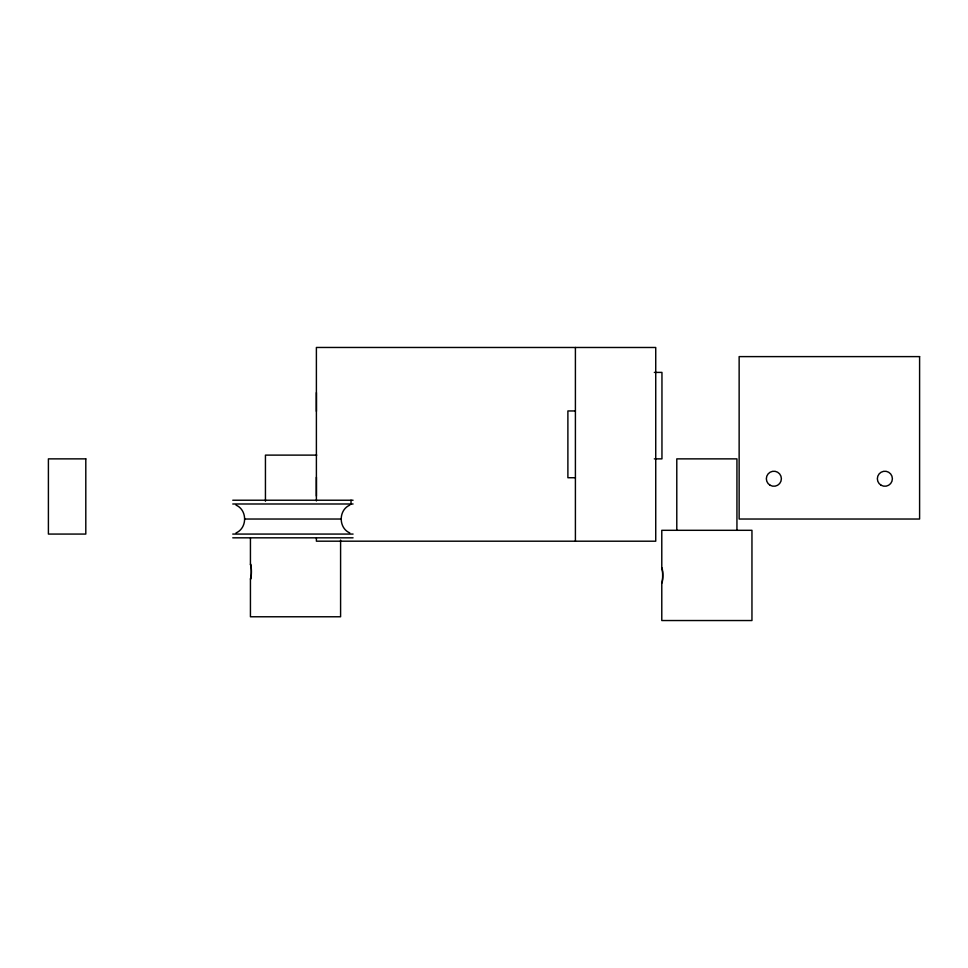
<?xml version="1.0" encoding="UTF-8"?>
<svg xmlns="http://www.w3.org/2000/svg" width="968" height="968" viewBox="0 0 968 968"><rect width="100%" height="100%" fill="white"/><g stroke="black" fill="none" stroke-linecap="round" stroke-linejoin="round"><path stroke-width="1.45" d="M316.391 538.184L316.391 541.185L655.735 541.209L655.735 347.488L316.391 347.464L316.391 500.952M575.403 541.209L575.403 347.488M236.035 505.127C247.457 510.039 247.457 528.02 236.035 532.932M349.799 532.932C338.376 528.02 338.376 510.039 349.799 505.127M340.591 540.083L340.591 616.773L250.434 616.773L250.434 578.961L251.244 575.415A7.429 1.246 -90 0 0 251.244 567.901L250.434 564.368L250.434 538.184M250.434 564.368L250.591 564.138A7.526 0.702 -90 0 1 251.293 571.664A7.526 0.702 -90 0 1 250.591 579.191L250.47 578.924M661.785 568.119L661.943 567.901A7.526 0.702 -90 0 1 662.644 575.415A7.526 0.702 -90 0 1 661.943 582.954L662.596 579.179A7.429 1.246 -90 0 0 662.596 571.664L661.785 568.119L661.785 530.307L751.955 530.307L751.955 620.536L661.785 620.536L661.785 582.712M654.332 372.402L661.955 372.402L661.955 458.868L654.332 458.868M575.403 410.952L567.889 410.952L567.889 477.732L575.403 477.732M316.778 455.117L265.438 455.117L265.438 501.243M232.756 500.226L353.066 500.226M232.756 503.989L353.066 503.989M244.795 519.029L341.038 519.029M232.756 534.07L353.066 534.07M232.756 537.821L353.066 537.821M736.938 530.307L736.938 458.868L676.789 458.868L676.789 530.307M351.021 500.226L351.021 503.989M316.403 392.584L316.403 411.376M316.391 477.272L316.391 496.064M919.6 356.611L739.141 356.611L739.141 519.029L919.6 519.029L919.6 356.611M85.801 458.868L48.4 458.868L48.4 534.07L85.801 534.07L85.801 458.868M881.11 485.246A7.514 7.514 0 0 0 892.387 478.736A7.514 7.514 0 0 0 881.11 472.227A7.514 7.514 0 0 0 881.11 485.246M770.105 485.246A7.514 7.514 0 0 0 781.382 478.736A7.514 7.514 0 0 0 770.105 472.227A7.514 7.514 0 0 0 770.105 485.246"/></g></svg>
